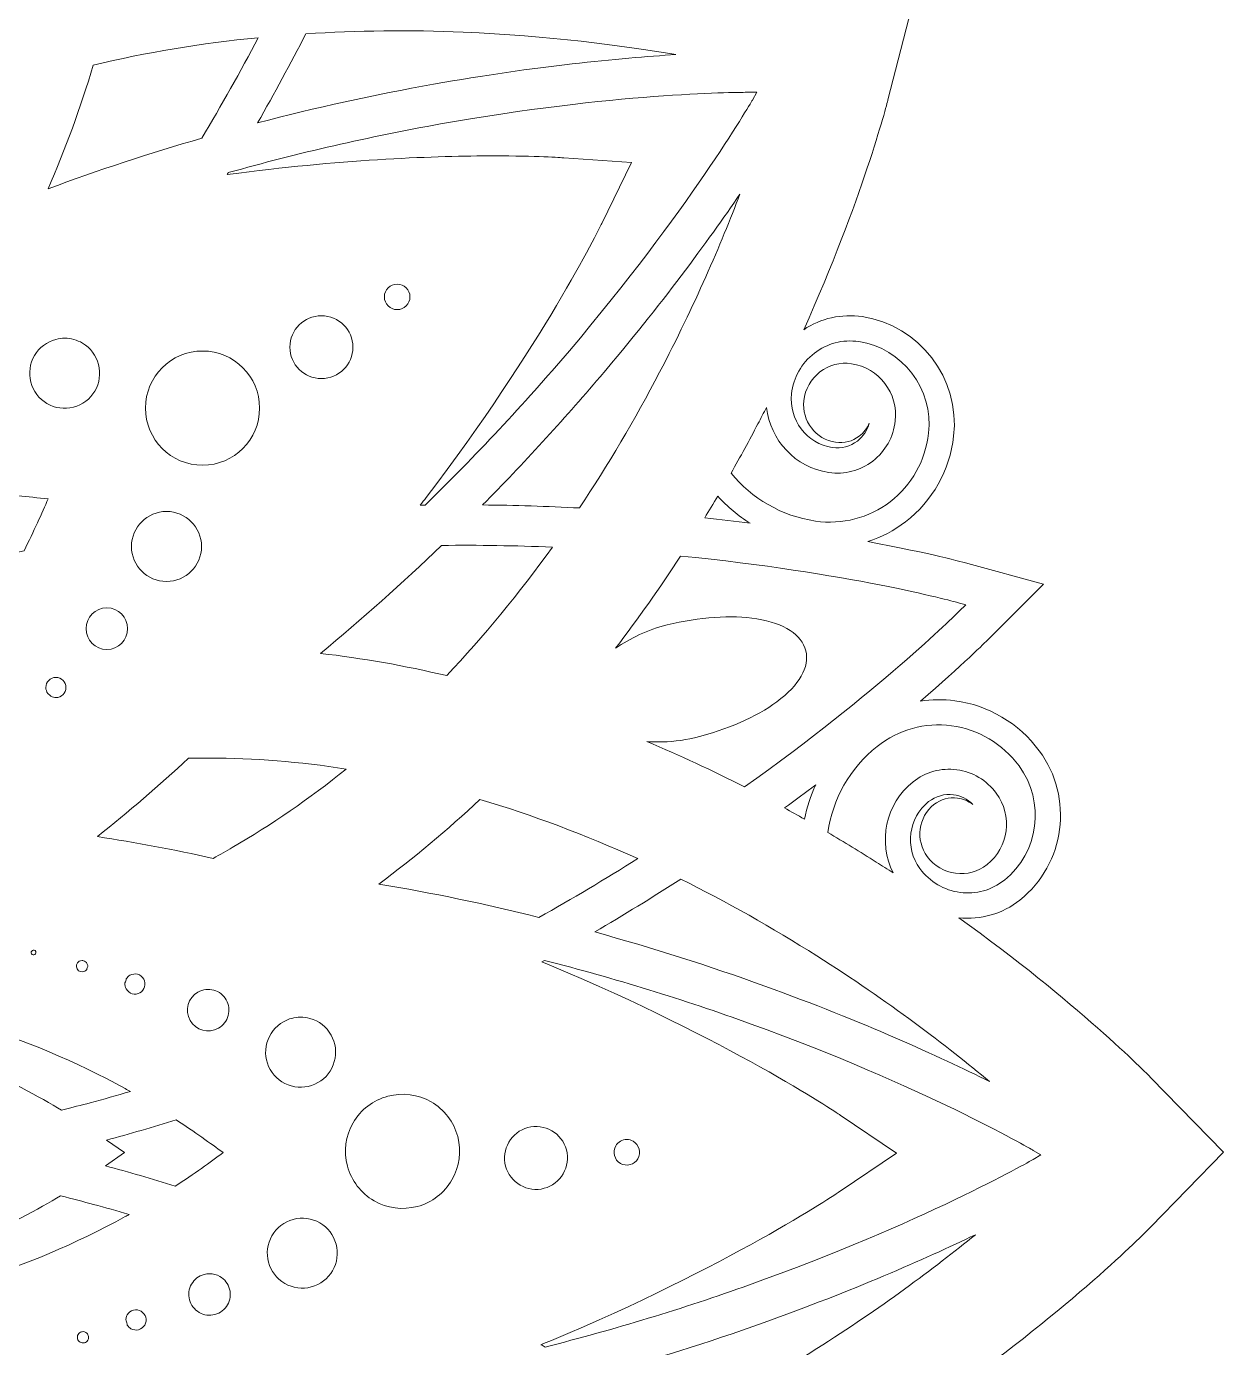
# Model space of a CAD drawing. Header units: millimetres. Extents: x -17 to 2094, y -143 to 314.
# Drawn here: x 1485.1 to 1603.2, y 67.2 to 197.4 of the extents above; entities that cross this region are included whole.
import ezdxf

# ---------------------------------------------------------------- set-up
doc = ezdxf.new("R2010")
doc.units = ezdxf.units.MM
doc.header["$MEASUREMENT"] = 0
doc.layers.add('Layer 6', color=7, linetype='Continuous')

msp = doc.modelspace()

# ---------------------------------------------------------------- linework, layer by layer
at = {"layer": 'Layer 6', "lineweight": 0}
for points, knots in [([(1596.07, 93.78), (1596.07, 93.78), (1596.07, 93.78), (1596.07, 93.78), (1595.72, 94.14), (1588.73, 101.25), (1577.12, 109.56), (1579.29, 109.32), (1581.43, 109.93), (1583.16, 111.3), (1587.62, 114.82), (1588.48, 121.42), (1585.07, 126.01), (1583.03, 128.75), (1580.07, 130.51), (1576.74, 130.95), (1575.59, 131.1), (1574.45, 131.09), (1573.34, 130.92), (1577.51, 134.5), (1579.83, 136.8), (1580, 136.97), (1580, 136.97), (1585.47, 142.45), (1585.47, 142.45), (1585.47, 142.45), (1578.02, 144.49), (1578.02, 144.49), (1577.77, 144.56), (1574.21, 145.53), (1568.15, 146.65), (1569.48, 147.07), (1570.74, 147.73), (1571.88, 148.6), (1574.54, 150.65), (1576.22, 153.65), (1576.62, 157.05), (1577.27, 162.73), (1573.23, 168.02), (1567.61, 168.83), (1565.56, 169.13), (1563.52, 168.67), (1561.83, 167.54), (1567.58, 180.31), (1570.02, 189.74), (1570.14, 190.22), (1570.14, 190.22), (1572.68, 200.18), (1572.68, 200.18), (1572.68, 200.18), (1562.79, 202.96), (1562.79, 202.96), (1562.3, 203.09), (1552.74, 205.75), (1538.6, 207.14), (1540.57, 208.02), (1542.09, 209.61), (1542.9, 211.64), (1545, 216.91), (1542.44, 223.06), (1537.19, 225.33), (1534.06, 226.68), (1530.62, 226.73), (1527.51, 225.44), (1526.36, 224.97), (1525.3, 224.33), (1524.36, 223.55), (1526.28, 228.95), (1527.17, 232.24), (1527.24, 232.48), (1527.24, 232.48), (1529.24, 239.96), (1529.24, 239.96), (1529.24, 239.96), (1521.77, 238.01), (1521.77, 238.01), (1521.52, 237.94), (1518.1, 237.04), (1512.51, 235.07), (1513.32, 236.03), (1513.98, 237.11), (1514.48, 238.3), (1515.76, 241.41), (1515.72, 244.84), (1514.36, 247.98), (1512.09, 253.23), (1505.95, 255.79), (1500.67, 253.68), (1498.71, 252.9), (1497.16, 251.46), (1496.26, 249.58), (1494.86, 263.59), (1492.24, 273.03), (1492.1, 273.52), (1492.1, 273.52), (1489.32, 283.41), (1489.32, 283.41), (1489.32, 283.41), (1479.37, 280.87), (1479.37, 280.87), (1478.88, 280.75), (1469.34, 278.28), (1456.47, 272.46), (1457.67, 274.18), (1458.17, 276.28), (1457.86, 278.4), (1457.05, 284.02), (1451.76, 288.06), (1446.08, 287.4), (1442.68, 287.01), (1439.69, 285.33), (1437.64, 282.66), (1436.85, 281.64), (1436.24, 280.52), (1435.82, 279.34), (1434.76, 285.17), (1433.85, 288.57), (1433.79, 288.82), (1433.79, 288.82), (1431.78, 296.29), (1431.78, 296.29), (1431.78, 296.29), (1426.28, 290.86), (1426.28, 290.86), (1426.28, 290.86), (1426.26, 290.83), (1426.26, 290.83), (1425.55, 290.12), (1423.22, 287.74), (1419.89, 283.87), (1420.05, 284.98), (1420.07, 286.13), (1419.92, 287.28), (1419.47, 290.61), (1417.72, 293.57), (1414.98, 295.6), (1410.38, 299.02), (1403.78, 298.16), (1400.27, 293.7), (1398.95, 292.03), (1398.33, 289.99), (1398.5, 287.9), (1390.26, 299.38), (1383.24, 306.28), (1382.88, 306.63), (1382.88, 306.63), (1375.52, 313.81), (1375.52, 313.81), (1375.52, 313.81), (1368.17, 306.63), (1368.17, 306.63), (1367.81, 306.28), (1360.82, 299.41), (1352.61, 287.99), (1352.76, 290.04), (1352.14, 292.05), (1350.84, 293.7), (1347.32, 298.16), (1340.72, 299.02), (1336.13, 295.6), (1333.39, 293.57), (1331.63, 290.61), (1331.19, 287.28), (1331.03, 286.04), (1331.05, 284.81), (1331.25, 283.61), (1327.38, 288.17), (1324.87, 290.7), (1324.69, 290.88), (1324.69, 290.88), (1319.21, 296.35), (1319.21, 296.35), (1319.21, 296.35), (1317.17, 288.9), (1317.17, 288.9), (1317.11, 288.66), (1316.2, 285.34), (1315.13, 279.66), (1314.73, 280.63), (1314.19, 281.56), (1313.54, 282.42), (1311.49, 285.08), (1308.49, 286.76), (1305.09, 287.15), (1299.41, 287.81), (1294.12, 283.77), (1293.31, 278.15), (1293.01, 276.06), (1293.49, 273.99), (1294.66, 272.27), (1281.77, 278.1), (1272.21, 280.58), (1271.73, 280.7), (1271.73, 280.7), (1261.77, 283.24), (1261.77, 283.24), (1261.77, 283.24), (1258.99, 273.35), (1258.99, 273.35), (1258.85, 272.87), (1256.24, 263.44), (1254.84, 249.48), (1253.93, 251.28), (1252.41, 252.67), (1250.5, 253.44), (1245.23, 255.54), (1239.08, 252.98), (1236.81, 247.73), (1235.46, 244.6), (1235.41, 241.16), (1236.7, 238.05), (1237.13, 236.99), (1237.71, 236.01), (1238.41, 235.14), (1232.83, 237.13), (1229.43, 238.05), (1229.18, 238.11), (1229.18, 238.11), (1221.7, 240.12), (1221.7, 240.12), (1221.7, 240.12), (1223.66, 232.64), (1223.66, 232.64), (1223.72, 232.39), (1224.62, 229), (1226.57, 223.45), (1225.74, 224.08), (1224.83, 224.61), (1223.84, 225.01), (1220.73, 226.3), (1217.3, 226.25), (1214.16, 224.9), (1208.91, 222.63), (1206.35, 216.48), (1208.46, 211.21), (1209.23, 209.27), (1210.65, 207.73), (1212.49, 206.83), (1198.42, 205.44), (1188.91, 202.8), (1188.43, 202.66), (1188.43, 202.66), (1178.54, 199.89), (1178.54, 199.89), (1178.54, 199.89), (1181.08, 189.93), (1181.08, 189.93), (1181.2, 189.44), (1183.65, 179.98), (1189.42, 167.18), (1187.75, 168.26), (1185.76, 168.69), (1183.74, 168.4), (1178.12, 167.58), (1174.08, 162.3), (1174.74, 156.61), (1175.13, 153.22), (1176.81, 150.22), (1179.48, 148.17), (1180.28, 147.55), (1181.15, 147.05), (1182.06, 146.65), (1176.39, 145.61), (1173.09, 144.73), (1172.85, 144.66), (1172.85, 144.66), (1165.37, 142.66), (1165.37, 142.66), (1165.37, 142.66), (1170.8, 137.16), (1170.8, 137.16), (1170.98, 136.98), (1173.55, 134.4), (1178.18, 130.44), (1177.09, 130.59), (1175.98, 130.6), (1174.86, 130.45), (1171.53, 130.01), (1168.57, 128.26), (1166.54, 125.51), (1163.12, 120.92), (1163.98, 114.32), (1168.44, 110.8), (1170.05, 109.54), (1172, 108.92), (1174, 109.02), (1162.55, 100.8), (1155.66, 93.8), (1155.31, 93.44), (1155.31, 93.44), (1148.14, 86.08), (1148.14, 86.08), (1148.14, 86.08), (1155.31, 78.73), (1155.31, 78.73), (1155.66, 78.37), (1162.55, 71.37), (1173.98, 63.16), (1171.98, 63.26), (1170.04, 62.64), (1168.44, 61.38), (1163.98, 57.86), (1163.12, 51.26), (1166.54, 46.67), (1168.57, 43.92), (1171.53, 42.17), (1174.86, 41.73), (1175.75, 41.61), (1176.64, 41.59), (1177.51, 41.67), (1173.3, 38.07), (1170.96, 35.75), (1170.79, 35.57), (1170.79, 35.57), (1165.31, 30.09), (1165.31, 30.09), (1165.31, 30.09), (1172.76, 28.05), (1172.76, 28.05), (1173.02, 27.98), (1176.68, 26.98), (1182.91, 25.84), (1181.78, 25.42), (1180.71, 24.83), (1179.72, 24.07), (1177.06, 22.02), (1175.38, 19.03), (1174.99, 15.63), (1174.33, 9.95), (1178.37, 4.66), (1183.99, 3.85), (1185.97, 3.56), (1187.92, 3.97), (1189.58, 5.01), (1183.81, -7.79), (1181.37, -17.23), (1181.25, -17.71), (1181.25, -17.71), (1178.71, -27.67), (1178.71, -27.67), (1178.71, -27.67), (1188.6, -30.45), (1188.6, -30.45), (1189.09, -30.59), (1198.6, -33.22), (1212.67, -34.62), (1210.86, -35.53), (1209.47, -37.05), (1208.7, -38.96), (1206.6, -44.24), (1209.16, -50.38), (1214.41, -52.65), (1217.54, -54.01), (1220.98, -54.05), (1224.09, -52.77), (1224.84, -52.46), (1225.54, -52.08), (1226.2, -51.64), (1224.43, -56.67), (1223.61, -59.71), (1223.55, -59.94), (1223.55, -59.94), (1221.55, -67.42), (1221.55, -67.42), (1221.55, -67.42), (1229.02, -65.47), (1229.02, -65.47), (1229.29, -65.4), (1233.09, -64.39), (1239.28, -62.17), (1238.39, -63.18), (1237.66, -64.34), (1237.13, -65.62), (1235.84, -68.73), (1235.89, -72.17), (1237.24, -75.3), (1239.51, -80.55), (1245.66, -83.11), (1250.93, -81.01), (1252.76, -80.28), (1254.23, -78.97), (1255.15, -77.29), (1256.55, -91.18), (1259.15, -100.53), (1259.28, -101.01), (1259.28, -101.01), (1262.06, -110.9), (1262.06, -110.9), (1262.06, -110.9), (1272.02, -108.36), (1272.02, -108.36), (1272.51, -108.24), (1282.12, -105.75), (1295.06, -99.88), (1293.91, -101.59), (1293.44, -103.64), (1293.74, -105.72), (1294.55, -111.34), (1299.84, -115.38), (1305.52, -114.73), (1308.92, -114.33), (1311.92, -112.65), (1313.97, -109.99), (1314.44, -109.37), (1314.85, -108.71), (1315.19, -108.03), (1316.16, -113.1), (1316.94, -116.05), (1317, -116.28), (1317, -116.28), (1319.01, -123.75), (1319.01, -123.75), (1319.01, -123.75), (1324.5, -118.32), (1324.5, -118.32), (1324.5, -118.32), (1324.6, -118.23), (1324.6, -118.23), (1325.08, -117.74), (1327.86, -114.93), (1331.92, -110.12), (1331.57, -111.57), (1331.48, -113.08), (1331.69, -114.6), (1332.13, -117.93), (1333.88, -120.89), (1336.63, -122.93), (1341.22, -126.34), (1347.82, -125.48), (1351.34, -121.02), (1352.55, -119.49), (1353.16, -117.63), (1353.13, -115.73), (1361.26, -127.01), (1368.16, -133.78), (1368.51, -134.13), (1368.51, -134.13), (1375.86, -141.3), (1375.86, -141.3), (1375.86, -141.3), (1383.22, -134.13), (1383.22, -134.13), (1383.58, -133.77), (1390.69, -126.78), (1399, -115.17), (1398.82, -117.27), (1399.44, -119.34), (1400.76, -121.02), (1404.28, -125.48), (1410.88, -126.34), (1415.47, -122.93), (1418.22, -120.89), (1419.97, -117.93), (1420.41, -114.6), (1420.52, -113.79), (1420.55, -112.99), (1420.49, -112.2), (1423.81, -116.05), (1425.93, -118.17), (1426.1, -118.34), (1426.1, -118.34), (1431.57, -123.81), (1431.57, -123.81), (1431.57, -123.81), (1433.62, -116.36), (1433.62, -116.36), (1433.69, -116.09), (1434.76, -112.15), (1435.96, -105.48), (1436.37, -107.01), (1437.08, -108.45), (1438.07, -109.74), (1440.12, -112.4), (1443.11, -114.08), (1446.51, -114.48), (1452.19, -115.13), (1457.48, -111.1), (1458.29, -105.47), (1458.57, -103.53), (1458.18, -101.61), (1457.18, -99.97), (1469.86, -105.66), (1479.18, -108.07), (1479.66, -108.19), (1479.66, -108.19), (1489.62, -110.73), (1489.62, -110.73), (1489.62, -110.73), (1492.4, -100.84), (1492.4, -100.84), (1492.53, -100.35), (1495.21, -90.7), (1496.6, -76.46), (1497.48, -78.42), (1499.07, -79.95), (1501.1, -80.76), (1506.38, -82.86), (1512.52, -80.31), (1514.79, -75.05), (1516.15, -71.92), (1516.19, -68.48), (1514.91, -65.37), (1514.56, -64.54), (1514.13, -63.76), (1513.62, -63.04), (1518.46, -64.72), (1521.38, -65.51), (1521.61, -65.57), (1521.61, -65.57), (1529.09, -67.58), (1529.09, -67.58), (1529.09, -67.58), (1527.13, -60.1), (1527.13, -60.1), (1527.06, -59.84), (1526.04, -55.96), (1523.78, -49.67), (1524.9, -50.8), (1526.25, -51.71), (1527.76, -52.34), (1530.87, -53.62), (1534.31, -53.58), (1537.44, -52.22), (1542.69, -49.95), (1545.25, -43.81), (1543.15, -38.53), (1542.41, -36.68), (1541.08, -35.19), (1539.36, -34.28), (1553.19, -32.87), (1562.48, -30.29), (1562.96, -30.16), (1562.96, -30.16), (1572.85, -27.38), (1572.85, -27.38), (1572.85, -27.38), (1570.31, -17.42), (1570.31, -17.42), (1570.18, -16.93), (1567.68, -7.24), (1561.75, 5.79), (1563.51, 4.5), (1565.67, 3.96), (1567.86, 4.28), (1573.48, 5.09), (1577.52, 10.38), (1576.87, 16.06), (1576.47, 19.46), (1574.79, 22.45), (1572.13, 24.5), (1571.31, 25.13), (1570.44, 25.64), (1569.52, 26.04), (1574.7, 27.01), (1577.71, 27.81), (1577.94, 27.88), (1577.94, 27.88), (1585.42, 29.88), (1585.42, 29.88), (1585.42, 29.88), (1579.99, 35.38), (1579.99, 35.38), (1579.8, 35.57), (1577.08, 38.31), (1572.16, 42.49), (1573.64, 42.11), (1575.19, 42.02), (1576.74, 42.22), (1580.07, 42.67), (1583.03, 44.42), (1585.07, 47.16), (1588.48, 51.76), (1587.62, 58.36), (1583.16, 61.87), (1581.56, 63.13), (1579.62, 63.75), (1577.63, 63.66), (1588.93, 71.8), (1595.73, 78.71), (1596.07, 79.07), (1596.07, 79.07), (1603.25, 86.42), (1603.25, 86.42), (1603.25, 86.42), (1596.07, 93.78), (1596.07, 93.78)], [0, 0, 0, 0, 1, 1, 1, 2, 2, 2, 3, 3, 3, 4, 4, 4, 5, 5, 5, 6, 6, 6, 7, 7, 7, 8, 8, 8, 9, 9, 9, 10, 10, 10, 11, 11, 11, 12, 12, 12, 13, 13, 13, 14, 14, 14, 15, 15, 15, 16, 16, 16, 17, 17, 17, 18, 18, 18, 19, 19, 19, 20, 20, 20, 21, 21, 21, 22, 22, 22, 23, 23, 23, 24, 24, 24, 25, 25, 25, 26, 26, 26, 27, 27, 27, 28, 28, 28, 29, 29, 29, 30, 30, 30, 31, 31, 31, 32, 32, 32, 33, 33, 33, 34, 34, 34, 35, 35, 35, 36, 36, 36, 37, 37, 37, 38, 38, 38, 39, 39, 39, 40, 40, 40, 41, 41, 41, 42, 42, 42, 43, 43, 43, 44, 44, 44, 45, 45, 45, 46, 46, 46, 47, 47, 47, 48, 48, 48, 49, 49, 49, 50, 50, 50, 51, 51, 51, 52, 52, 52, 53, 53, 53, 54, 54, 54, 55, 55, 55, 56, 56, 56, 57, 57, 57, 58, 58, 58, 59, 59, 59, 60, 60, 60, 61, 61, 61, 62, 62, 62, 63, 63, 63, 64, 64, 64, 65, 65, 65, 66, 66, 66, 67, 67, 67, 68, 68, 68, 69, 69, 69, 70, 70, 70, 71, 71, 71, 72, 72, 72, 73, 73, 73, 74, 74, 74, 75, 75, 75, 76, 76, 76, 77, 77, 77, 78, 78, 78, 79, 79, 79, 80, 80, 80, 81, 81, 81, 82, 82, 82, 83, 83, 83, 84, 84, 84, 85, 85, 85, 86, 86, 86, 87, 87, 87, 88, 88, 88, 89, 89, 89, 90, 90, 90, 91, 91, 91, 92, 92, 92, 93, 93, 93, 94, 94, 94, 95, 95, 95, 96, 96, 96, 97, 97, 97, 98, 98, 98, 99, 99, 99, 100, 100, 100, 101, 101, 101, 102, 102, 102, 103, 103, 103, 104, 104, 104, 105, 105, 105, 106, 106, 106, 107, 107, 107, 108, 108, 108, 109, 109, 109, 110, 110, 110, 111, 111, 111, 112, 112, 112, 113, 113, 113, 114, 114, 114, 115, 115, 115, 116, 116, 116, 117, 117, 117, 118, 118, 118, 119, 119, 119, 120, 120, 120, 121, 121, 121, 122, 122, 122, 123, 123, 123, 124, 124, 124, 125, 125, 125, 126, 126, 126, 127, 127, 127, 128, 128, 128, 129, 129, 129, 130, 130, 130, 131, 131, 131, 132, 132, 132, 133, 133, 133, 134, 134, 134, 135, 135, 135, 136, 136, 136, 137, 137, 137, 138, 138, 138, 139, 139, 139, 140, 140, 140, 141, 141, 141, 142, 142, 142, 143, 143, 143, 144, 144, 144, 145, 145, 145, 146, 146, 146, 147, 147, 147, 148, 148, 148, 149, 149, 149, 150, 150, 150, 151, 151, 151, 152, 152, 152, 153, 153, 153, 154, 154, 154, 155, 155, 155, 156, 156, 156, 157, 157, 157, 158, 158, 158, 159, 159, 159, 160, 160, 160, 161, 161, 161, 162, 162, 162, 163, 163, 163, 164, 164, 164, 165, 165, 165, 166, 166, 166, 167, 167, 167, 168, 168, 168, 169, 169, 169, 170, 170, 170, 171, 171, 171, 172, 172, 172, 173, 173, 173, 174, 174, 174, 175, 175, 175, 176, 176, 176, 177, 177, 177, 178, 178, 178, 179, 179, 179, 180, 180, 180, 181, 181, 181, 182, 182, 182, 183, 183, 183, 184, 184, 184, 185, 185, 185, 186, 186, 186, 187, 187, 187, 188, 188, 188, 189, 189, 189, 190, 190, 190, 191, 191, 191, 192, 192, 192, 193, 193, 193, 194, 194, 194, 195, 195, 195, 195]), ([(1525.3, 191.75), (1519.5, 190.72), (1513.68, 189.44), (1507.95, 187.94), (1509.6, 190.83), (1511.19, 193.77), (1512.71, 196.72), (1517.77, 197.05), (1522.99, 197.1), (1528.24, 196.89), (1528.24, 196.89), (1528.24, 196.89), (1528.24, 196.89), (1536.6, 196.54), (1543.88, 195.58), (1549.21, 194.67), (1543.71, 194.33), (1535.39, 193.54), (1525.3, 191.75)], [0, 0, 0, 0, 1, 1, 1, 2, 2, 2, 3, 3, 3, 4, 4, 4, 5, 5, 5, 6, 6, 6, 6]), ([(1491.74, 193.63), (1496.93, 194.88), (1502.4, 195.79), (1508.02, 196.34), (1506.25, 192.99), (1504.38, 189.67), (1502.45, 186.43), (1497.29, 184.94), (1492.2, 183.26), (1487.28, 181.43), (1488.99, 185.33), (1490.48, 189.43), (1491.74, 193.63)], [0, 0, 0, 0, 1, 1, 1, 2, 2, 2, 3, 3, 3, 4, 4, 4, 4]), ([(1557.2, 190.95), (1557.2, 190.95), (1556.76, 190.18), (1556.76, 190.18), (1556.5, 189.74), (1550.43, 179.28), (1538.71, 165.47), (1534.22, 160.2), (1529.44, 155.07), (1524.47, 150.24), (1524.31, 150.23), (1524.15, 150.23), (1523.99, 150.23), (1524.19, 150.49), (1524.39, 150.75), (1524.58, 151), (1535.98, 165.93), (1541.66, 177.51), (1541.9, 178), (1541.9, 178), (1544.84, 184.03), (1544.84, 184.03), (1544.84, 184.03), (1538.15, 184.49), (1538.15, 184.49), (1537.92, 184.51), (1535.46, 184.68), (1531.26, 184.68), (1525.62, 184.68), (1516.83, 184.37), (1506.11, 182.99), (1505.73, 182.94), (1505.34, 182.89), (1504.94, 182.84), (1504.98, 182.9), (1505.02, 182.97), (1505.06, 183.03), (1511.93, 184.96), (1518.97, 186.58), (1526, 187.83), (1543.07, 190.87), (1554.91, 190.95), (1556.21, 190.95), (1556.21, 190.95), (1557.2, 190.95), (1557.2, 190.95)], [0, 0, 0, 0, 1, 1, 1, 2, 2, 2, 3, 3, 3, 4, 4, 4, 5, 5, 5, 6, 6, 6, 7, 7, 7, 8, 8, 8, 9, 9, 9, 10, 10, 10, 11, 11, 11, 12, 12, 12, 13, 13, 13, 14, 14, 14, 15, 15, 15, 15]), ([(1547.61, 163.34), (1545.16, 158.67), (1542.5, 154.17), (1539.7, 149.96), (1536.53, 150.13), (1533.33, 150.23), (1530.15, 150.26), (1534.17, 154.32), (1538.06, 158.57), (1541.74, 162.9), (1547.82, 170.05), (1552.4, 176.31), (1555.54, 180.91), (1553.66, 176), (1551.06, 169.93), (1547.61, 163.34)], [0, 0, 0, 0, 1, 1, 1, 2, 2, 2, 3, 3, 3, 4, 4, 4, 5, 5, 5, 5]), ([(1520.46, 170.78), (1520.46, 171.47), (1521.03, 172.04), (1521.72, 172.04), (1522.42, 172.04), (1522.98, 171.47), (1522.98, 170.78), (1522.98, 170.09), (1522.42, 169.52), (1521.72, 169.52), (1521.03, 169.52), (1520.46, 170.09), (1520.46, 170.78)], [0, 0, 0, 0, 1, 1, 1, 2, 2, 2, 3, 3, 3, 4, 4, 4, 4]), ([(1514.24, 162.72), (1512.53, 162.72), (1511.14, 164.11), (1511.14, 165.82), (1511.14, 167.53), (1512.53, 168.92), (1514.24, 168.92), (1515.96, 168.92), (1517.35, 167.53), (1517.35, 165.82), (1517.35, 164.11), (1515.96, 162.72), (1514.24, 162.72)], [0, 0, 0, 0, 1, 1, 1, 2, 2, 2, 3, 3, 3, 4, 4, 4, 4]), ([(1488.06, 166.58), (1488.34, 166.66), (1488.64, 166.7), (1488.93, 166.7), (1489.54, 166.7), (1490.14, 166.53), (1490.67, 166.22), (1491.47, 165.75), (1492.03, 165), (1492.26, 164.11), (1492.49, 163.21), (1492.36, 162.28), (1491.9, 161.49), (1491.43, 160.7), (1490.68, 160.13), (1489.78, 159.9), (1488.89, 159.67), (1487.96, 159.8), (1487.17, 160.27), (1486.38, 160.73), (1485.81, 161.48), (1485.58, 162.38), (1485.35, 163.27), (1485.48, 164.2), (1485.94, 164.99), (1486.41, 165.79), (1487.16, 166.35), (1488.06, 166.58)], [0, 0, 0, 0, 1, 1, 1, 2, 2, 2, 3, 3, 3, 4, 4, 4, 5, 5, 5, 6, 6, 6, 7, 7, 7, 8, 8, 8, 9, 9, 9, 9]), ([(1558.15, 159.88), (1558.51, 156.67), (1561, 153.94), (1564.3, 153.46), (1565.86, 153.24), (1567.4, 153.64), (1568.64, 154.59), (1569.89, 155.55), (1570.68, 156.96), (1570.86, 158.55), (1571.17, 161.27), (1569.24, 163.8), (1566.55, 164.19), (1565.43, 164.35), (1564.32, 164.06), (1563.43, 163.38), (1562.54, 162.69), (1561.97, 161.68), (1561.84, 160.54), (1561.61, 158.56), (1563.02, 156.72), (1564.98, 156.44), (1565.82, 156.32), (1566.64, 156.53), (1567.31, 157.04), (1567.75, 157.38), (1568.09, 157.83), (1568.29, 158.34), (1568.11, 157.63), (1567.7, 157.01), (1567.12, 156.56), (1566.42, 156.03), (1565.54, 155.8), (1564.65, 155.93), (1562.14, 156.29), (1560.33, 158.67), (1560.63, 161.22), (1560.81, 162.83), (1561.61, 164.26), (1562.88, 165.23), (1564.12, 166.19), (1565.68, 166.6), (1567.25, 166.37), (1571.56, 165.74), (1574.65, 161.69), (1574.14, 157.33), (1573.83, 154.61), (1572.48, 152.21), (1570.36, 150.58), (1568.26, 148.96), (1565.64, 148.29), (1562.99, 148.67), (1559.62, 149.16), (1556.71, 150.92), (1554.66, 153.4), (1555.57, 155.01), (1556.46, 156.63), (1557.31, 158.26), (1557.6, 158.8), (1557.88, 159.34), (1558.15, 159.88)], [0, 0, 0, 0, 1, 1, 1, 2, 2, 2, 3, 3, 3, 4, 4, 4, 5, 5, 5, 6, 6, 6, 7, 7, 7, 8, 8, 8, 9, 9, 9, 10, 10, 10, 11, 11, 11, 12, 12, 12, 13, 13, 13, 14, 14, 14, 15, 15, 15, 16, 16, 16, 17, 17, 17, 18, 18, 18, 19, 19, 19, 20, 20, 20, 20]), ([(1502.52, 154.18), (1499.41, 154.18), (1496.89, 156.7), (1496.89, 159.81), (1496.89, 162.91), (1499.41, 165.44), (1502.52, 165.44), (1505.62, 165.44), (1508.15, 162.91), (1508.15, 159.81), (1508.15, 156.7), (1505.62, 154.18), (1502.52, 154.18)], [0, 0, 0, 0, 1, 1, 1, 2, 2, 2, 3, 3, 3, 4, 4, 4, 4]), ([(1484.91, 145.75), (1482.56, 145.23), (1480.22, 144.67), (1477.96, 144.07), (1477.96, 144.07), (1478.86, 145.99), (1478.86, 145.99), (1478.86, 145.99), (1476.53, 146.18), (1476.53, 146.18), (1478.19, 147.85), (1479.86, 149.59), (1481.49, 151.36), (1483.34, 151.25), (1485.28, 151.08), (1487.28, 150.85), (1486.68, 149.47), (1485.87, 147.67), (1484.91, 145.75)], [0, 0, 0, 0, 1, 1, 1, 2, 2, 2, 3, 3, 3, 4, 4, 4, 5, 5, 5, 6, 6, 6, 6]), ([(1552.06, 148.98), (1552.49, 149.69), (1552.92, 150.41), (1553.34, 151.13), (1554.3, 150.09), (1555.37, 149.19), (1556.55, 148.45), (1555.11, 148.64), (1553.61, 148.81), (1552.06, 148.98)], [0, 0, 0, 0, 1, 1, 1, 2, 2, 2, 3, 3, 3, 3]), ([(1495.51, 146.16), (1495.51, 148.07), (1497.06, 149.62), (1498.97, 149.62), (1500.87, 149.62), (1502.42, 148.07), (1502.42, 146.16), (1502.42, 144.26), (1500.87, 142.71), (1498.97, 142.71), (1497.06, 142.71), (1495.51, 144.26), (1495.51, 146.16)], [0, 0, 0, 0, 1, 1, 1, 2, 2, 2, 3, 3, 3, 4, 4, 4, 4]), ([(1526.11, 146.27), (1529.73, 146.31), (1533.39, 146.25), (1537.03, 146.1), (1533.76, 141.54), (1530.25, 137.28), (1526.61, 133.43), (1522.45, 134.41), (1518.27, 135.15), (1514.16, 135.62), (1518.21, 138.97), (1522.23, 142.55), (1526.11, 146.27)], [0, 0, 0, 0, 1, 1, 1, 2, 2, 2, 3, 3, 3, 4, 4, 4, 4]), ([(1577.81, 140.42), (1577.81, 140.42), (1577.18, 139.79), (1577.18, 139.79), (1577.18, 139.79), (1577.17, 139.78), (1577.17, 139.78), (1576.73, 139.34), (1569.13, 131.81), (1555.99, 122.45), (1552.8, 124.08), (1549.58, 125.57), (1546.36, 126.93), (1546.72, 126.9), (1547.08, 126.89), (1547.46, 126.89), (1548.63, 126.89), (1549.84, 127.01), (1551.07, 127.31), (1554.26, 128.09), (1557.14, 129.35), (1559.18, 130.85), (1561.41, 132.49), (1562.42, 134.27), (1562.03, 135.88), (1561.63, 137.48), (1559.92, 138.6), (1557.19, 139.03), (1554.68, 139.42), (1551.54, 139.21), (1548.35, 138.43), (1546.43, 137.96), (1544.72, 137.11), (1543.26, 136.13), (1545.48, 139.03), (1547.63, 142.07), (1549.68, 145.22), (1566.08, 143.61), (1576.53, 140.77), (1576.97, 140.65), (1576.97, 140.65), (1577.81, 140.42), (1577.81, 140.42)], [0, 0, 0, 0, 1, 1, 1, 2, 2, 2, 3, 3, 3, 4, 4, 4, 5, 5, 5, 6, 6, 6, 7, 7, 7, 8, 8, 8, 9, 9, 9, 10, 10, 10, 11, 11, 11, 12, 12, 12, 13, 13, 13, 14, 14, 14, 14]), ([(1495.13, 138.06), (1495.13, 136.93), (1494.21, 136.01), (1493.08, 136.01), (1491.95, 136.01), (1491.03, 136.93), (1491.03, 138.06), (1491.03, 139.19), (1491.95, 140.11), (1493.08, 140.11), (1494.21, 140.11), (1495.13, 139.19), (1495.13, 138.06)], [0, 0, 0, 0, 1, 1, 1, 2, 2, 2, 3, 3, 3, 4, 4, 4, 4]), ([(1488.06, 131.26), (1487.89, 131.26), (1487.72, 131.31), (1487.57, 131.39), (1487.47, 131.49), (1487.36, 131.59), (1487.26, 131.67), (1487.13, 131.84), (1487.06, 132.05), (1487.06, 132.26), (1487.06, 132.8), (1487.51, 133.25), (1488.06, 133.25), (1488.61, 133.25), (1489.05, 132.8), (1489.05, 132.26), (1489.05, 131.71), (1488.61, 131.26), (1488.06, 131.26)], [0, 0, 0, 0, 1, 1, 1, 2, 2, 2, 3, 3, 3, 4, 4, 4, 5, 5, 5, 6, 6, 6, 6]), ([(1576.41, 128.48), (1579.07, 128.13), (1581.43, 126.72), (1583.07, 124.53), (1585.68, 121), (1585.03, 115.95), (1581.62, 113.26), (1580.37, 112.27), (1578.82, 111.84), (1577.26, 112.05), (1575.68, 112.26), (1574.27, 113.09), (1573.3, 114.4), (1571.77, 116.46), (1572.15, 119.42), (1574.15, 121), (1574.85, 121.55), (1575.72, 121.79), (1576.6, 121.68), (1577.33, 121.58), (1577.99, 121.25), (1578.5, 120.73), (1578.07, 121.07), (1577.56, 121.28), (1577, 121.36), (1576.17, 121.47), (1575.35, 121.24), (1574.68, 120.72), (1573.13, 119.49), (1572.83, 117.19), (1574.01, 115.59), (1574.7, 114.67), (1575.69, 114.08), (1576.81, 113.94), (1577.93, 113.79), (1579.03, 114.09), (1579.92, 114.79), (1582.05, 116.48), (1582.46, 119.63), (1580.83, 121.83), (1579.88, 123.12), (1578.49, 123.94), (1576.93, 124.15), (1575.38, 124.35), (1573.84, 123.93), (1572.61, 122.95), (1569.89, 120.81), (1569.13, 116.99), (1570.66, 113.97), (1570.11, 114.33), (1569.55, 114.69), (1568.98, 115.04), (1567.4, 116.04), (1565.81, 117.02), (1564.2, 117.96), (1564.69, 121.22), (1566.34, 124.29), (1569.08, 126.45), (1571.18, 128.11), (1573.79, 128.83), (1576.41, 128.48)], [0, 0, 0, 0, 1, 1, 1, 2, 2, 2, 3, 3, 3, 4, 4, 4, 5, 5, 5, 6, 6, 6, 7, 7, 7, 8, 8, 8, 9, 9, 9, 10, 10, 10, 11, 11, 11, 12, 12, 12, 13, 13, 13, 14, 14, 14, 15, 15, 15, 16, 16, 16, 17, 17, 17, 18, 18, 18, 19, 19, 19, 20, 20, 20, 20]), ([(1516.69, 124.22), (1513.07, 121.29), (1509.29, 118.69), (1505.45, 116.48), (1504.88, 116.14), (1504.27, 115.8), (1503.56, 115.41), (1499.72, 116.26), (1495.89, 116.98), (1492.16, 117.56), (1495.19, 119.98), (1498.2, 122.57), (1501.14, 125.28), (1501.91, 125.29), (1502.56, 125.3), (1503.18, 125.3), (1507.58, 125.3), (1512.12, 124.94), (1516.69, 124.22)], [0, 0, 0, 0, 1, 1, 1, 2, 2, 2, 3, 3, 3, 4, 4, 4, 5, 5, 5, 6, 6, 6, 6]), ([(1561.9, 119.28), (1561.25, 119.65), (1560.59, 120.02), (1559.93, 120.38), (1561, 121.15), (1562.03, 121.91), (1563.01, 122.66), (1562.52, 121.58), (1562.15, 120.45), (1561.9, 119.28)], [0, 0, 0, 0, 1, 1, 1, 2, 2, 2, 3, 3, 3, 3]), ([(1519.92, 112.88), (1523.34, 115.41), (1526.69, 118.21), (1529.88, 121.22), (1535.04, 119.69), (1540.26, 117.73), (1545.45, 115.38), (1542.25, 113.37), (1538.98, 111.42), (1535.71, 109.59), (1530.44, 110.9), (1525.14, 112), (1519.92, 112.88)], [0, 0, 0, 0, 1, 1, 1, 2, 2, 2, 3, 3, 3, 4, 4, 4, 4]), ([(1549.69, 113.37), (1554.18, 111.14), (1558.7, 108.59), (1563.12, 105.79), (1570.18, 101.32), (1575.99, 96.86), (1580.16, 93.4), (1575.23, 95.85), (1567.65, 99.32), (1558, 102.81), (1552.51, 104.8), (1546.87, 106.59), (1541.21, 108.15), (1544.07, 109.82), (1546.91, 111.57), (1549.69, 113.37)], [0, 0, 0, 0, 1, 1, 1, 2, 2, 2, 3, 3, 3, 4, 4, 4, 5, 5, 5, 5]), ([(1485.63, 106.19), (1485.65, 106.25), (1485.69, 106.3), (1485.74, 106.33), (1485.78, 106.35), (1485.82, 106.36), (1485.86, 106.36), (1485.88, 106.36), (1485.9, 106.36), (1485.92, 106.35), (1485.98, 106.34), (1486.03, 106.29), (1486.06, 106.24), (1486.09, 106.19), (1486.1, 106.12), (1486.09, 106.06), (1486.07, 106), (1486.03, 105.95), (1485.97, 105.92), (1485.92, 105.89), (1485.85, 105.88), (1485.8, 105.9), (1485.74, 105.91), (1485.68, 105.95), (1485.65, 106.01), (1485.62, 106.06), (1485.61, 106.13), (1485.63, 106.19)], [0, 0, 0, 0, 1, 1, 1, 2, 2, 2, 3, 3, 3, 4, 4, 4, 5, 5, 5, 6, 6, 6, 7, 7, 7, 8, 8, 8, 9, 9, 9, 9]), ([(1491.12, 105.05), (1491.17, 104.96), (1491.2, 104.86), (1491.19, 104.76), (1491.15, 104.66), (1491.12, 104.55), (1491.09, 104.44), (1491.04, 104.38), (1490.98, 104.33), (1490.91, 104.29), (1490.65, 104.14), (1490.3, 104.23), (1490.15, 104.5), (1490.08, 104.63), (1490.06, 104.77), (1490.1, 104.92), (1490.14, 105.07), (1490.23, 105.18), (1490.36, 105.26), (1490.45, 105.31), (1490.54, 105.33), (1490.63, 105.33), (1490.68, 105.33), (1490.74, 105.32), (1490.79, 105.31), (1490.93, 105.27), (1491.05, 105.18), (1491.12, 105.05)], [0, 0, 0, 0, 1, 1, 1, 2, 2, 2, 3, 3, 3, 4, 4, 4, 5, 5, 5, 6, 6, 6, 7, 7, 7, 8, 8, 8, 9, 9, 9, 9]), ([(1584.46, 85.72), (1584.02, 85.47), (1573.54, 79.45), (1556.48, 73.36), (1549.89, 71), (1543.11, 68.94), (1536.32, 67.22), (1536.18, 67.29), (1536.05, 67.37), (1535.91, 67.45), (1536.26, 67.59), (1536.6, 67.73), (1536.94, 67.87), (1554.26, 75.1), (1564.98, 82.29), (1565.43, 82.59), (1565.43, 82.59), (1570.99, 86.34), (1570.99, 86.34), (1570.99, 86.34), (1565.43, 90.09), (1565.43, 90.09), (1564.98, 90.39), (1554.26, 97.58), (1536.94, 104.81), (1536.63, 104.93), (1536.31, 105.06), (1536, 105.2), (1536.09, 105.24), (1536.18, 105.29), (1536.27, 105.34), (1543.14, 103.59), (1549.99, 101.48), (1556.65, 99.07), (1573.62, 92.92), (1584.04, 86.86), (1584.48, 86.61), (1584.48, 86.61), (1585.23, 86.17), (1585.23, 86.17), (1585.23, 86.17), (1584.46, 85.72), (1584.46, 85.72)], [0, 0, 0, 0, 1, 1, 1, 2, 2, 2, 3, 3, 3, 4, 4, 4, 5, 5, 5, 6, 6, 6, 7, 7, 7, 8, 8, 8, 9, 9, 9, 10, 10, 10, 11, 11, 11, 12, 12, 12, 13, 13, 13, 14, 14, 14, 14]), ([(1495.59, 102.06), (1495.33, 102.13), (1495.12, 102.3), (1494.99, 102.53), (1494.88, 102.71), (1494.84, 102.92), (1494.87, 103.13), (1494.92, 103.26), (1494.96, 103.4), (1495, 103.53), (1495.09, 103.68), (1495.21, 103.8), (1495.36, 103.88), (1495.84, 104.15), (1496.45, 103.99), (1496.72, 103.51), (1496.85, 103.28), (1496.88, 103.01), (1496.81, 102.75), (1496.81, 102.75), (1496.81, 102.75), (1496.81, 102.75), (1496.74, 102.5), (1496.57, 102.28), (1496.34, 102.15), (1496.11, 102.02), (1495.84, 101.99), (1495.59, 102.06)], [0, 0, 0, 0, 1, 1, 1, 2, 2, 2, 3, 3, 3, 4, 4, 4, 5, 5, 5, 6, 6, 6, 7, 7, 7, 8, 8, 8, 9, 9, 9, 9]), ([(1494.89, 92.7), (1495.06, 92.61), (1495.23, 92.51), (1495.4, 92.42), (1494.07, 92.03), (1492.73, 91.65), (1491.43, 91.3), (1490.58, 91.08), (1489.68, 90.85), (1488.61, 90.58), (1486.54, 91.83), (1483.25, 93.65), (1478.99, 95.47), (1472.51, 98.25), (1462.42, 101.56), (1451.13, 101.57), (1454.36, 101.82), (1457.64, 101.96), (1460.94, 101.96), (1467.13, 101.96), (1473.48, 100.99), (1479.79, 99.08), (1484.88, 97.54), (1489.96, 95.4), (1494.89, 92.7)], [0, 0, 0, 0, 1, 1, 1, 2, 2, 2, 3, 3, 3, 4, 4, 4, 5, 5, 5, 6, 6, 6, 7, 7, 7, 8, 8, 8, 8]), ([(1502.07, 102.22), (1502.54, 102.49), (1503.11, 102.56), (1503.63, 102.41), (1504.16, 102.27), (1504.6, 101.93), (1504.86, 101.45), (1505.13, 100.98), (1505.2, 100.42), (1505.05, 99.9), (1504.91, 99.37), (1504.57, 98.93), (1504.09, 98.66), (1503.11, 98.1), (1501.86, 98.45), (1501.3, 99.43), (1500.74, 100.42), (1501.09, 101.67), (1502.07, 102.22)], [0, 0, 0, 0, 1, 1, 1, 2, 2, 2, 3, 3, 3, 4, 4, 4, 5, 5, 5, 6, 6, 6, 6]), ([(1508.87, 97.21), (1508.87, 97.21), (1508.87, 97.21), (1508.87, 97.21), (1509.12, 98.1), (1509.69, 98.85), (1510.5, 99.3), (1511.01, 99.59), (1511.6, 99.75), (1512.19, 99.75), (1512.5, 99.75), (1512.81, 99.7), (1513.12, 99.62), (1514.01, 99.37), (1514.75, 98.8), (1515.2, 97.99), (1515.66, 97.19), (1515.77, 96.26), (1515.52, 95.37), (1515.28, 94.48), (1514.7, 93.74), (1513.9, 93.29), (1513.1, 92.83), (1512.17, 92.72), (1511.28, 92.97), (1510.39, 93.21), (1509.65, 93.79), (1509.19, 94.59), (1508.74, 95.39), (1508.62, 96.32), (1508.87, 97.21)], [0, 0, 0, 0, 1, 1, 1, 2, 2, 2, 3, 3, 3, 4, 4, 4, 5, 5, 5, 6, 6, 6, 7, 7, 7, 8, 8, 8, 9, 9, 9, 10, 10, 10, 10]), ([(1520.8, 91.95), (1522.25, 92.34), (1523.77, 92.15), (1525.07, 91.4), (1526.37, 90.65), (1527.3, 89.43), (1527.69, 87.98), (1528.08, 86.52), (1527.88, 85), (1527.13, 83.71), (1526.38, 82.41), (1525.16, 81.47), (1523.71, 81.08), (1522.25, 80.7), (1520.74, 80.89), (1519.44, 81.64), (1518.14, 82.4), (1517.21, 83.61), (1516.82, 85.06), (1516.43, 86.52), (1516.63, 88.04), (1517.38, 89.33), (1518.13, 90.63), (1519.34, 91.57), (1520.8, 91.95)], [0, 0, 0, 0, 1, 1, 1, 2, 2, 2, 3, 3, 3, 4, 4, 4, 5, 5, 5, 6, 6, 6, 7, 7, 7, 8, 8, 8, 8]), ([(1492.96, 85.09), (1492.96, 85.09), (1494.83, 86.39), (1494.83, 86.39), (1494.83, 86.39), (1493.06, 87.62), (1493.06, 87.62), (1495.32, 88.23), (1497.63, 88.91), (1499.93, 89.63), (1501.72, 88.45), (1503.33, 87.29), (1504.55, 86.39), (1503.31, 85.47), (1501.66, 84.28), (1499.83, 83.08), (1497.54, 83.8), (1495.24, 84.47), (1492.96, 85.09)], [0, 0, 0, 0, 1, 1, 1, 2, 2, 2, 3, 3, 3, 4, 4, 4, 5, 5, 5, 6, 6, 6, 6]), ([(1533.87, 83.18), (1533.15, 83.59), (1532.64, 84.26), (1532.42, 85.06), (1532.42, 85.06), (1532.42, 85.06), (1532.42, 85.06), (1532.21, 85.86), (1532.32, 86.7), (1532.73, 87.41), (1533.14, 88.13), (1533.81, 88.64), (1534.61, 88.86), (1535.41, 89.07), (1536.26, 88.96), (1536.97, 88.55), (1537.68, 88.14), (1538.2, 87.47), (1538.41, 86.66), (1538.63, 85.86), (1538.52, 85.03), (1538.1, 84.31), (1537.69, 83.6), (1537.02, 83.08), (1536.22, 82.87), (1535.42, 82.65), (1534.58, 82.76), (1533.87, 83.18)], [0, 0, 0, 0, 1, 1, 1, 2, 2, 2, 3, 3, 3, 4, 4, 4, 5, 5, 5, 6, 6, 6, 7, 7, 7, 8, 8, 8, 9, 9, 9, 9]), ([(1543.28, 87.05), (1543.28, 87.05), (1543.28, 87.05), (1543.28, 87.05), (1543.51, 87.44), (1543.93, 87.68), (1544.38, 87.68), (1544.6, 87.68), (1544.81, 87.62), (1545, 87.51), (1545.6, 87.16), (1545.81, 86.39), (1545.46, 85.79), (1545.3, 85.5), (1545.02, 85.29), (1544.7, 85.21), (1544.37, 85.12), (1544.03, 85.16), (1543.74, 85.33), (1543.45, 85.5), (1543.25, 85.77), (1543.16, 86.1), (1543.07, 86.42), (1543.12, 86.76), (1543.28, 87.05)], [0, 0, 0, 0, 1, 1, 1, 2, 2, 2, 3, 3, 3, 4, 4, 4, 5, 5, 5, 6, 6, 6, 7, 7, 7, 8, 8, 8, 8]), ([(1479.79, 73.69), (1473.48, 71.79), (1467.13, 70.82), (1460.94, 70.82), (1457.64, 70.82), (1454.35, 70.95), (1451.13, 71.21), (1462.41, 71.22), (1472.51, 74.53), (1478.99, 77.3), (1483.19, 79.1), (1486.44, 80.89), (1488.51, 82.13), (1489.72, 81.83), (1490.79, 81.55), (1491.77, 81.28), (1492.92, 80.97), (1494.1, 80.64), (1495.28, 80.29), (1495.15, 80.22), (1495.02, 80.15), (1494.89, 80.08), (1489.96, 77.38), (1484.88, 75.23), (1479.79, 73.69)], [0, 0, 0, 0, 1, 1, 1, 2, 2, 2, 3, 3, 3, 4, 4, 4, 5, 5, 5, 6, 6, 6, 7, 7, 7, 8, 8, 8, 8]), ([(1509.37, 78.2), (1509.83, 79), (1510.57, 79.57), (1511.47, 79.81), (1512.35, 80.05), (1513.3, 79.92), (1514.09, 79.47), (1514.88, 79.01), (1515.45, 78.26), (1515.69, 77.37), (1515.93, 76.48), (1515.81, 75.55), (1515.35, 74.75), (1514.89, 73.95), (1514.14, 73.38), (1513.25, 73.14), (1512.36, 72.9), (1511.43, 73.03), (1510.63, 73.49), (1508.98, 74.44), (1508.42, 76.56), (1509.37, 78.2)], [0, 0, 0, 0, 1, 1, 1, 2, 2, 2, 3, 3, 3, 4, 4, 4, 5, 5, 5, 6, 6, 6, 7, 7, 7, 7]), ([(1563.12, 67.06), (1558.61, 64.2), (1554.01, 61.61), (1549.43, 59.35), (1546.74, 61.09), (1544, 62.78), (1541.25, 64.4), (1546.83, 65.92), (1552.4, 67.67), (1557.82, 69.6), (1566.65, 72.76), (1573.75, 75.89), (1578.77, 78.3), (1574.69, 74.99), (1569.4, 71.04), (1563.12, 67.06)], [0, 0, 0, 0, 1, 1, 1, 2, 2, 2, 3, 3, 3, 4, 4, 4, 5, 5, 5, 5]), ([(1501.44, 73.43), (1501.71, 73.9), (1502.15, 74.24), (1502.68, 74.38), (1502.86, 74.43), (1503.04, 74.45), (1503.22, 74.45), (1503.57, 74.45), (1503.92, 74.36), (1504.23, 74.18), (1504.71, 73.91), (1505.04, 73.47), (1505.19, 72.94), (1505.33, 72.41), (1505.26, 71.85), (1504.98, 71.38), (1504.98, 71.38), (1504.98, 71.38), (1504.98, 71.38), (1504.71, 70.91), (1504.27, 70.57), (1503.74, 70.43), (1503.21, 70.29), (1502.66, 70.36), (1502.19, 70.63), (1501.71, 70.91), (1501.37, 71.35), (1501.23, 71.88), (1501.09, 72.41), (1501.16, 72.96), (1501.44, 73.43)], [0, 0, 0, 0, 1, 1, 1, 2, 2, 2, 3, 3, 3, 4, 4, 4, 5, 5, 5, 6, 6, 6, 7, 7, 7, 8, 8, 8, 9, 9, 9, 10, 10, 10, 10]), ([(1496.82, 69.39), (1496.69, 69.16), (1496.47, 69), (1496.21, 68.93), (1495.96, 68.86), (1495.69, 68.9), (1495.46, 69.03), (1495.31, 69.11), (1495.19, 69.24), (1495.1, 69.39), (1495.07, 69.52), (1495.02, 69.66), (1494.97, 69.79), (1494.95, 70), (1494.99, 70.21), (1495.1, 70.39), (1495.23, 70.62), (1495.44, 70.78), (1495.7, 70.85), (1495.96, 70.92), (1496.23, 70.88), (1496.45, 70.75), (1496.68, 70.62), (1496.85, 70.4), (1496.92, 70.15), (1496.99, 69.89), (1496.95, 69.62), (1496.82, 69.39)], [0, 0, 0, 0, 1, 1, 1, 2, 2, 2, 3, 3, 3, 4, 4, 4, 5, 5, 5, 6, 6, 6, 7, 7, 7, 8, 8, 8, 9, 9, 9, 9]), ([(1490.25, 68.46), (1490.32, 68.59), (1490.44, 68.68), (1490.59, 68.72), (1490.64, 68.73), (1490.68, 68.74), (1490.73, 68.74), (1490.83, 68.74), (1490.92, 68.71), (1491.01, 68.66), (1491.08, 68.62), (1491.13, 68.57), (1491.18, 68.51), (1491.21, 68.4), (1491.25, 68.29), (1491.28, 68.19), (1491.29, 68.09), (1491.26, 67.99), (1491.21, 67.9), (1491.21, 67.9), (1491.21, 67.9), (1491.21, 67.9), (1491.14, 67.77), (1491.02, 67.68), (1490.87, 67.64), (1490.73, 67.6), (1490.58, 67.62), (1490.45, 67.7), (1490.32, 67.77), (1490.23, 67.89), (1490.19, 68.04), (1490.15, 68.18), (1490.17, 68.33), (1490.25, 68.46)], [0, 0, 0, 0, 1, 1, 1, 2, 2, 2, 3, 3, 3, 4, 4, 4, 5, 5, 5, 6, 6, 6, 7, 7, 7, 8, 8, 8, 9, 9, 9, 10, 10, 10, 11, 11, 11, 11])]:
    msp.add_open_spline(points, degree=3, knots=knots, dxfattribs=at)

doc.saveas('drawing.dxf')
